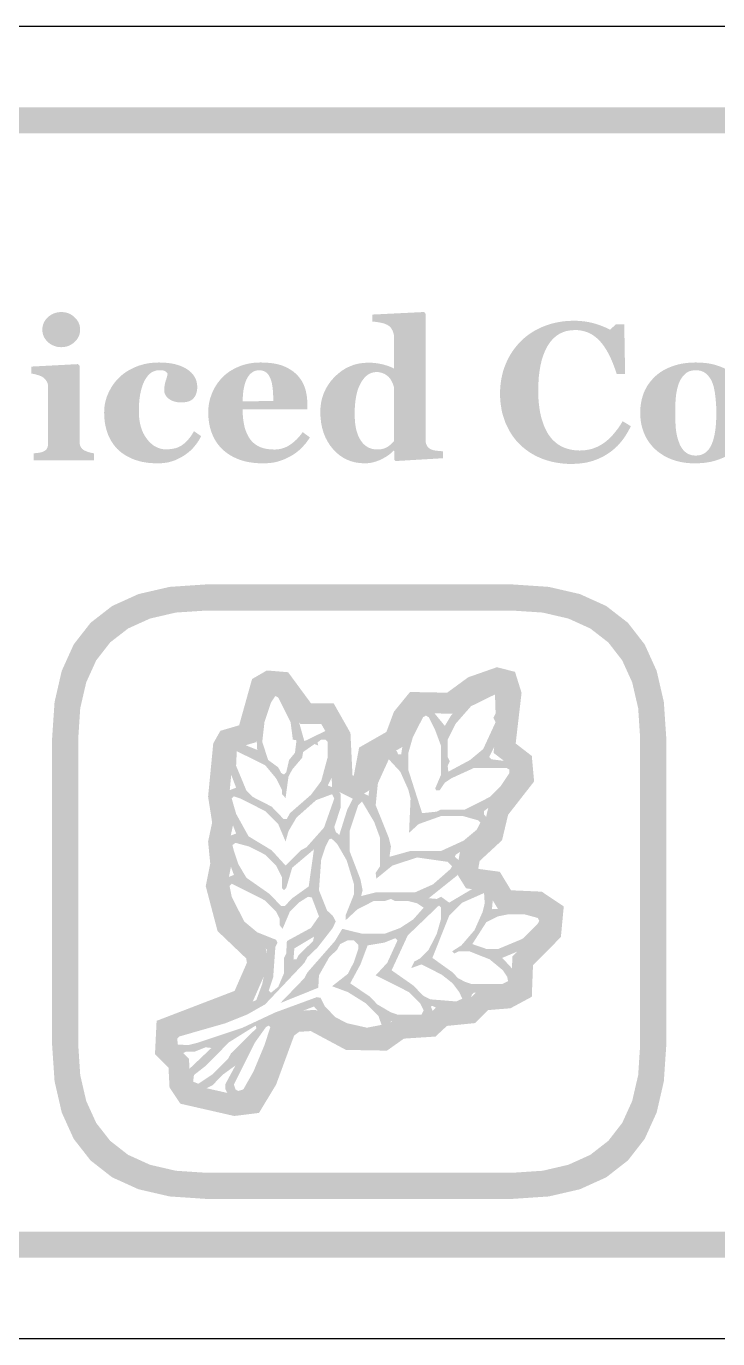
# Model space of a CAD drawing. Header units: millimetres. Extents: x 4 to 272, y 4 to 144.
# Drawn here: x 20.5 to 31.09, y 123.96 to 144.04 of the extents above; entities that cross this region are included whole.
import ezdxf

# ---------------------------------------------------------------- set-up
doc = ezdxf.new("R2010")
doc.units = ezdxf.units.MM
doc.layers.add('CUT', color=1, linetype='Continuous')
doc.layers.add('RASTER', color=7, linetype='Continuous')

msp = doc.modelspace()

# ---------------------------------------------------------------- hatches: boundary and pattern name
at = {"layer": 'RASTER'}
h = msp.add_hatch(color=7, dxfattribs=at)
h.paths.add_polyline_path([(5.2, 140.6), (5.234, 141.116), (5.337, 141.563), (5.509, 141.941), (5.75, 142.25), (6.059, 142.491), (6.438, 142.663), (6.884, 142.766), (7.4, 142.8), (64.6, 142.8), (65.116, 142.766), (65.563, 142.663), (65.941, 142.491), (66.25, 142.25), (66.491, 141.941), (66.663, 141.563), (66.766, 141.116), (66.8, 140.6), (66.8, 127.4), (66.766, 126.884), (66.663, 126.438), (66.491, 126.059), (66.25, 125.75), (65.941, 125.509), (65.563, 125.338), (65.116, 125.234), (64.6, 125.2), (7.4, 125.2), (6.884, 125.234), (6.438, 125.338), (6.059, 125.509), (5.75, 125.75), (5.509, 126.059), (5.337, 126.438), (5.234, 126.884), (5.2, 127.4)])
h.paths.add_polyline_path([(5.6, 140.6), (5.6, 127.4), (5.628, 126.978), (5.712, 126.613), (5.853, 126.303), (6.05, 126.05), (6.303, 125.853), (6.612, 125.713), (6.978, 125.628), (7.4, 125.6), (64.6, 125.6), (65.022, 125.628), (65.387, 125.713), (65.697, 125.853), (65.95, 126.05), (66.147, 126.303), (66.288, 126.613), (66.372, 126.978), (66.4, 127.4), (66.4, 140.6), (66.372, 141.022), (66.288, 141.388), (66.147, 141.697), (65.95, 141.95), (65.697, 142.147), (65.387, 142.288), (65.022, 142.372), (64.6, 142.4), (7.4, 142.4), (6.978, 142.372), (6.612, 142.288), (6.303, 142.147), (6.05, 141.95), (5.853, 141.697), (5.712, 141.388), (5.628, 141.022), (5.6, 140.6)])
h = msp.add_hatch(color=7, dxfattribs=at)
h.paths.add_polyline_path([(21.542, 137.4), (20.616, 137.4), (20.616, 137.507), (20.626, 137.508), (20.635, 137.508), (20.645, 137.509), (20.654, 137.51), (20.663, 137.511), (20.673, 137.512), (20.682, 137.513), (20.691, 137.514), (20.7, 137.515), (20.709, 137.517), (20.717, 137.518), (20.725, 137.52), (20.733, 137.522), (20.74, 137.524), (20.747, 137.526), (20.754, 137.529), (20.765, 137.534), (20.776, 137.539), (20.785, 137.544), (20.794, 137.55), (20.802, 137.557), (20.809, 137.564), (20.815, 137.571), (20.82, 137.579), (20.824, 137.588), (20.828, 137.597), (20.831, 137.607), (20.834, 137.618), (20.836, 137.629), (20.838, 137.641), (20.839, 137.653), (20.839, 137.667), (20.839, 138.519), (20.839, 138.532), (20.837, 138.544), (20.836, 138.556), (20.833, 138.567), (20.83, 138.578), (20.826, 138.589), (20.821, 138.599), (20.815, 138.609), (20.809, 138.619), (20.803, 138.628), (20.796, 138.636), (20.789, 138.644), (20.782, 138.652), (20.774, 138.659), (20.765, 138.665), (20.757, 138.671), (20.75, 138.676), (20.742, 138.68), (20.733, 138.684), (20.724, 138.689), (20.713, 138.693), (20.702, 138.697), (20.69, 138.701), (20.677, 138.705), (20.664, 138.709), (20.651, 138.713), (20.638, 138.716), (20.626, 138.718), (20.614, 138.721), (20.602, 138.723), (20.591, 138.724), (20.58, 138.726), (20.58, 138.833), (21.297, 138.871), (21.319, 138.849), (21.319, 137.686), (21.32, 137.673), (21.321, 137.661), (21.322, 137.649), (21.325, 137.638), (21.328, 137.628), (21.332, 137.617), (21.336, 137.608), (21.341, 137.598), (21.347, 137.59), (21.353, 137.582), (21.36, 137.574), (21.368, 137.567), (21.376, 137.561), (21.385, 137.555), (21.394, 137.55), (21.404, 137.545), (21.412, 137.542), (21.419, 137.539), (21.427, 137.536), (21.435, 137.533), (21.443, 137.53), (21.452, 137.527), (21.46, 137.524), (21.469, 137.522), (21.478, 137.519), (21.487, 137.517), (21.496, 137.515), (21.505, 137.513), (21.514, 137.511), (21.523, 137.509), (21.533, 137.508), (21.542, 137.507)])
h.paths.add_polyline_path([(21.328, 139.398), (21.327, 139.371), (21.323, 139.344), (21.316, 139.319), (21.307, 139.295), (21.295, 139.272), (21.28, 139.25), (21.263, 139.228), (21.242, 139.208), (21.221, 139.19), (21.198, 139.174), (21.174, 139.161), (21.149, 139.15), (21.123, 139.141), (21.096, 139.135), (21.068, 139.131), (21.04, 139.13), (21.01, 139.131), (20.982, 139.135), (20.955, 139.141), (20.929, 139.15), (20.904, 139.161), (20.88, 139.174), (20.857, 139.19), (20.835, 139.208), (20.815, 139.228), (20.798, 139.25), (20.783, 139.272), (20.771, 139.295), (20.762, 139.319), (20.755, 139.344), (20.751, 139.371), (20.75, 139.398), (20.751, 139.425), (20.755, 139.452), (20.762, 139.477), (20.771, 139.501), (20.783, 139.525), (20.798, 139.547), (20.815, 139.568), (20.835, 139.588), (20.857, 139.607), (20.88, 139.623), (20.904, 139.637), (20.929, 139.648), (20.955, 139.656), (20.982, 139.663), (21.01, 139.666), (21.04, 139.668), (21.069, 139.666), (21.097, 139.663), (21.124, 139.656), (21.15, 139.648), (21.175, 139.637), (21.199, 139.623), (21.221, 139.607), (21.243, 139.588), (21.263, 139.568), (21.28, 139.547), (21.295, 139.525), (21.307, 139.501), (21.316, 139.477), (21.323, 139.452), (21.327, 139.425), (21.328, 139.398)])
h = msp.add_hatch(color=7, dxfattribs=at)
h.paths.add_polyline_path([(26.88, 137.431), (26.158, 137.388), (26.136, 137.409), (26.136, 137.544), (26.125, 137.546), (26.107, 137.527), (26.086, 137.509), (26.065, 137.491), (26.041, 137.474), (26.016, 137.457), (25.989, 137.441), (25.961, 137.426), (25.931, 137.411), (25.901, 137.397), (25.87, 137.386), (25.839, 137.376), (25.809, 137.368), (25.778, 137.361), (25.747, 137.357), (25.716, 137.354), (25.685, 137.353), (25.612, 137.357), (25.543, 137.367), (25.477, 137.384), (25.415, 137.408), (25.355, 137.439), (25.299, 137.477), (25.246, 137.521), (25.197, 137.573), (25.152, 137.63), (25.113, 137.691), (25.08, 137.756), (25.053, 137.825), (25.032, 137.898), (25.017, 137.975), (25.008, 138.056), (25.005, 138.141), (25.008, 138.217), (25.018, 138.29), (25.035, 138.361), (25.059, 138.428), (25.089, 138.493), (25.126, 138.555), (25.169, 138.615), (25.219, 138.671), (25.275, 138.723), (25.332, 138.768), (25.393, 138.806), (25.457, 138.837), (25.523, 138.862), (25.592, 138.879), (25.664, 138.889), (25.739, 138.893), (25.769, 138.892), (25.798, 138.891), (25.827, 138.889), (25.855, 138.886), (25.883, 138.882), (25.911, 138.877), (25.938, 138.872), (25.964, 138.866), (25.99, 138.859), (26.014, 138.851), (26.037, 138.844), (26.059, 138.836), (26.08, 138.828), (26.099, 138.82), (26.116, 138.811), (26.133, 138.802), (26.133, 139.281), (26.132, 139.294), (26.131, 139.308), (26.13, 139.321), (26.127, 139.333), (26.124, 139.346), (26.12, 139.358), (26.116, 139.371), (26.111, 139.383), (26.105, 139.394), (26.099, 139.405), (26.092, 139.415), (26.085, 139.425), (26.078, 139.434), (26.07, 139.442), (26.061, 139.45), (26.052, 139.457), (26.041, 139.464), (26.028, 139.472), (26.015, 139.478), (26.001, 139.484), (25.987, 139.49), (25.971, 139.495), (25.955, 139.499), (25.939, 139.503), (25.922, 139.506), (25.905, 139.509), (25.888, 139.512), (25.87, 139.515), (25.853, 139.517), (25.836, 139.519), (25.819, 139.521), (25.802, 139.523), (25.802, 139.629), (26.593, 139.668), (26.615, 139.644), (26.615, 137.724), (26.615, 137.71), (26.616, 137.697), (26.617, 137.684), (26.619, 137.672), (26.622, 137.661), (26.625, 137.65), (26.629, 137.64), (26.633, 137.63), (26.638, 137.621), (26.644, 137.612), (26.65, 137.604), (26.657, 137.596), (26.665, 137.589), (26.673, 137.582), (26.682, 137.576), (26.692, 137.57), (26.701, 137.566), (26.71, 137.562), (26.719, 137.559), (26.73, 137.556), (26.742, 137.553), (26.755, 137.551), (26.768, 137.548), (26.782, 137.546), (26.797, 137.545), (26.811, 137.543), (26.824, 137.542), (26.836, 137.541), (26.848, 137.54), (26.86, 137.539), (26.87, 137.538), (26.88, 137.538)])
h.paths.add_polyline_path([(26.133, 137.692), (26.133, 138.519), (26.13, 138.528), (26.127, 138.536), (26.124, 138.545), (26.121, 138.555), (26.117, 138.564), (26.113, 138.574), (26.109, 138.584), (26.104, 138.594), (26.099, 138.604), (26.094, 138.614), (26.089, 138.624), (26.082, 138.634), (26.076, 138.643), (26.069, 138.653), (26.062, 138.662), (26.054, 138.671), (26.046, 138.679), (26.038, 138.686), (26.029, 138.694), (26.019, 138.7), (26.009, 138.707), (25.999, 138.714), (25.987, 138.72), (25.975, 138.726), (25.963, 138.731), (25.95, 138.736), (25.937, 138.74), (25.923, 138.743), (25.909, 138.746), (25.895, 138.748), (25.88, 138.749), (25.865, 138.749), (25.829, 138.747), (25.795, 138.739), (25.762, 138.726), (25.731, 138.708), (25.702, 138.684), (25.675, 138.656), (25.649, 138.622), (25.625, 138.584), (25.603, 138.54), (25.583, 138.492), (25.567, 138.44), (25.554, 138.384), (25.544, 138.323), (25.537, 138.259), (25.532, 138.19), (25.531, 138.116), (25.531, 138.087), (25.532, 138.058), (25.533, 138.031), (25.535, 138.004), (25.537, 137.977), (25.54, 137.952), (25.544, 137.927), (25.548, 137.903), (25.552, 137.88), (25.558, 137.857), (25.564, 137.835), (25.571, 137.813), (25.579, 137.792), (25.587, 137.771), (25.597, 137.751), (25.607, 137.731), (25.618, 137.712), (25.63, 137.694), (25.642, 137.678), (25.655, 137.662), (25.669, 137.647), (25.684, 137.634), (25.7, 137.621), (25.716, 137.609), (25.733, 137.599), (25.751, 137.59), (25.77, 137.583), (25.789, 137.577), (25.81, 137.572), (25.831, 137.568), (25.853, 137.566), (25.876, 137.566), (25.898, 137.566), (25.919, 137.568), (25.939, 137.57), (25.958, 137.574), (25.976, 137.579), (25.993, 137.585), (26.009, 137.592), (26.024, 137.6), (26.039, 137.609), (26.053, 137.619), (26.067, 137.629), (26.081, 137.64), (26.094, 137.652), (26.107, 137.664), (26.12, 137.678), (26.133, 137.692)])
for points in [[(28.843, 137.344), (28.786, 137.345), (28.73, 137.349), (28.676, 137.355), (28.622, 137.363), (28.569, 137.373), (28.516, 137.386), (28.465, 137.401), (28.415, 137.418), (28.366, 137.438), (28.319, 137.459), (28.273, 137.483), (28.229, 137.509), (28.186, 137.537), (28.145, 137.567), (28.106, 137.599), (28.068, 137.633), (28.033, 137.668), (27.999, 137.706), (27.968, 137.745), (27.938, 137.787), (27.911, 137.83), (27.885, 137.876), (27.861, 137.924), (27.839, 137.973), (27.82, 138.025), (27.803, 138.077), (27.788, 138.131), (27.777, 138.186), (27.768, 138.243), (27.761, 138.3), (27.757, 138.359), (27.756, 138.42), (27.757, 138.479), (27.761, 138.538), (27.768, 138.596), (27.777, 138.652), (27.789, 138.708), (27.803, 138.762), (27.82, 138.815), (27.84, 138.867), (27.862, 138.918), (27.886, 138.967), (27.913, 139.014), (27.941, 139.059), (27.972, 139.103), (28.005, 139.145), (28.04, 139.185), (28.077, 139.224), (28.115, 139.26), (28.155, 139.294), (28.197, 139.325), (28.241, 139.355), (28.287, 139.383), (28.335, 139.408), (28.384, 139.432), (28.436, 139.453), (28.488, 139.472), (28.542, 139.489), (28.597, 139.503), (28.652, 139.514), (28.709, 139.523), (28.766, 139.529), (28.825, 139.533), (28.884, 139.534), (28.927, 139.534), (28.968, 139.532), (29.009, 139.528), (29.049, 139.524), (29.088, 139.518), (29.126, 139.511), (29.163, 139.502), (29.199, 139.493), (29.234, 139.482), (29.267, 139.471), (29.299, 139.46), (29.33, 139.448), (29.359, 139.436), (29.387, 139.424), (29.414, 139.411), (29.439, 139.398), (29.53, 139.479), (29.657, 139.479), (29.67, 138.72), (29.542, 138.72), (29.513, 138.804), (29.484, 138.882), (29.453, 138.954), (29.421, 139.021), (29.387, 139.082), (29.352, 139.137), (29.316, 139.186), (29.278, 139.23), (29.238, 139.268), (29.197, 139.301), (29.153, 139.329), (29.107, 139.352), (29.059, 139.369), (29.009, 139.382), (28.957, 139.39), (28.903, 139.392), (28.836, 139.388), (28.773, 139.377), (28.715, 139.358), (28.66, 139.332), (28.61, 139.297), (28.564, 139.256), (28.522, 139.207), (28.484, 139.15), (28.45, 139.086), (28.421, 139.016), (28.396, 138.94), (28.376, 138.858), (28.361, 138.77), (28.349, 138.676), (28.343, 138.576), (28.34, 138.469), (28.341, 138.409), (28.343, 138.35), (28.347, 138.294), (28.353, 138.24), (28.36, 138.188), (28.368, 138.139), (28.378, 138.092), (28.389, 138.047), (28.402, 138.004), (28.416, 137.963), (28.43, 137.925), (28.446, 137.889), (28.462, 137.855), (28.48, 137.822), (28.498, 137.793), (28.518, 137.765), (28.539, 137.738), (28.562, 137.713), (28.586, 137.69), (28.61, 137.668), (28.636, 137.649), (28.662, 137.631), (28.69, 137.615), (28.718, 137.601), (28.748, 137.589), (28.778, 137.579), (28.809, 137.57), (28.84, 137.562), (28.873, 137.557), (28.906, 137.553), (28.94, 137.55), (28.975, 137.549), (29.025, 137.551), (29.074, 137.556), (29.122, 137.565), (29.169, 137.577), (29.214, 137.593), (29.257, 137.612), (29.299, 137.635), (29.34, 137.661), (29.38, 137.69), (29.419, 137.724), (29.456, 137.76), (29.493, 137.801), (29.529, 137.845), (29.565, 137.892), (29.599, 137.943), (29.632, 137.998), (29.758, 137.921), (29.742, 137.89), (29.726, 137.859), (29.709, 137.829), (29.691, 137.799), (29.673, 137.771), (29.654, 137.743), (29.635, 137.717), (29.615, 137.691), (29.594, 137.666), (29.573, 137.642), (29.551, 137.618), (29.528, 137.596), (29.504, 137.575), (29.48, 137.554), (29.455, 137.534), (29.429, 137.516), (29.399, 137.496), (29.369, 137.478), (29.339, 137.46), (29.307, 137.444), (29.275, 137.429), (29.242, 137.415), (29.208, 137.402), (29.173, 137.39), (29.137, 137.379), (29.1, 137.37), (29.061, 137.362), (29.021, 137.356), (28.978, 137.351), (28.935, 137.347), (28.89, 137.345), (28.843, 137.344)], [(22.513, 137.353), (22.463, 137.354), (22.414, 137.357), (22.367, 137.361), (22.321, 137.368), (22.277, 137.376), (22.235, 137.386), (22.193, 137.399), (22.154, 137.412), (22.115, 137.428), (22.079, 137.445), (22.044, 137.463), (22.011, 137.483), (21.98, 137.503), (21.95, 137.526), (21.923, 137.549), (21.896, 137.574), (21.872, 137.601), (21.849, 137.629), (21.828, 137.658), (21.808, 137.688), (21.79, 137.719), (21.774, 137.752), (21.759, 137.785), (21.746, 137.82), (21.734, 137.856), (21.724, 137.893), (21.715, 137.93), (21.708, 137.969), (21.703, 138.008), (21.699, 138.048), (21.697, 138.088), (21.696, 138.129), (21.697, 138.167), (21.7, 138.205), (21.704, 138.242), (21.711, 138.278), (21.72, 138.314), (21.73, 138.35), (21.742, 138.385), (21.757, 138.42), (21.772, 138.453), (21.79, 138.486), (21.808, 138.518), (21.828, 138.549), (21.849, 138.578), (21.872, 138.607), (21.896, 138.635), (21.921, 138.661), (21.949, 138.687), (21.978, 138.712), (22.009, 138.735), (22.041, 138.757), (22.075, 138.778), (22.111, 138.797), (22.148, 138.815), (22.187, 138.832), (22.228, 138.847), (22.269, 138.86), (22.311, 138.871), (22.354, 138.88), (22.399, 138.887), (22.444, 138.892), (22.491, 138.895), (22.538, 138.896), (22.604, 138.894), (22.666, 138.889), (22.724, 138.881), (22.779, 138.87), (22.831, 138.856), (22.879, 138.838), (22.923, 138.818), (22.964, 138.794), (23.001, 138.767), (23.033, 138.738), (23.06, 138.707), (23.082, 138.674), (23.099, 138.639), (23.111, 138.601), (23.119, 138.561), (23.121, 138.519), (23.12, 138.493), (23.118, 138.469), (23.113, 138.446), (23.107, 138.424), (23.099, 138.403), (23.09, 138.384), (23.078, 138.366), (23.065, 138.349), (23.05, 138.334), (23.033, 138.321), (23.012, 138.31), (22.99, 138.301), (22.964, 138.294), (22.937, 138.289), (22.906, 138.286), (22.874, 138.285), (22.847, 138.286), (22.821, 138.288), (22.796, 138.292), (22.773, 138.298), (22.75, 138.305), (22.729, 138.314), (22.709, 138.325), (22.69, 138.338), (22.672, 138.351), (22.657, 138.366), (22.645, 138.382), (22.634, 138.398), (22.626, 138.416), (22.62, 138.435), (22.617, 138.454), (22.616, 138.475), (22.616, 138.493), (22.617, 138.511), (22.619, 138.529), (22.622, 138.547), (22.625, 138.564), (22.629, 138.582), (22.634, 138.6), (22.639, 138.617), (22.645, 138.634), (22.65, 138.65), (22.654, 138.665), (22.658, 138.679), (22.661, 138.692), (22.664, 138.704), (22.666, 138.715), (22.667, 138.724), (22.663, 138.731), (22.658, 138.737), (22.654, 138.742), (22.649, 138.747), (22.643, 138.752), (22.638, 138.757), (22.632, 138.761), (22.626, 138.765), (22.619, 138.768), (22.612, 138.771), (22.603, 138.773), (22.594, 138.775), (22.584, 138.776), (22.573, 138.778), (22.561, 138.778), (22.548, 138.778), (22.532, 138.778), (22.516, 138.776), (22.501, 138.774), (22.485, 138.771), (22.471, 138.766), (22.456, 138.761), (22.442, 138.755), (22.428, 138.748), (22.415, 138.739), (22.402, 138.729), (22.389, 138.718), (22.376, 138.705), (22.363, 138.691), (22.351, 138.675), (22.339, 138.658), (22.327, 138.639), (22.316, 138.62), (22.306, 138.6), (22.296, 138.577), (22.286, 138.554), (22.278, 138.528), (22.269, 138.501), (22.262, 138.473), (22.255, 138.443), (22.248, 138.411), (22.243, 138.378), (22.238, 138.344), (22.234, 138.307), (22.231, 138.27), (22.229, 138.23), (22.228, 138.19), (22.228, 138.147), (22.229, 138.083), (22.235, 138.023), (22.245, 137.966), (22.258, 137.912), (22.275, 137.861), (22.296, 137.813), (22.321, 137.768), (22.35, 137.727), (22.381, 137.689), (22.414, 137.657), (22.448, 137.629), (22.484, 137.607), (22.521, 137.589), (22.56, 137.577), (22.6, 137.569), (22.642, 137.567), (22.682, 137.568), (22.719, 137.572), (22.755, 137.577), (22.788, 137.585), (22.819, 137.595), (22.848, 137.608), (22.876, 137.623), (22.901, 137.64), (22.924, 137.659), (22.947, 137.68), (22.97, 137.702), (22.991, 137.727), (23.012, 137.754), (23.033, 137.782), (23.052, 137.813), (23.071, 137.845), (23.181, 137.769), (23.17, 137.747), (23.157, 137.725), (23.145, 137.704), (23.131, 137.684), (23.118, 137.663), (23.103, 137.644), (23.088, 137.625), (23.073, 137.606), (23.057, 137.588), (23.04, 137.57), (23.022, 137.553), (23.004, 137.536), (22.984, 137.52), (22.964, 137.504), (22.943, 137.489), (22.922, 137.475), (22.899, 137.46), (22.876, 137.447), (22.852, 137.434), (22.829, 137.422), (22.805, 137.411), (22.782, 137.401), (22.758, 137.392), (22.734, 137.384), (22.71, 137.377), (22.685, 137.37), (22.659, 137.365), (22.631, 137.361), (22.603, 137.357), (22.574, 137.355), (22.544, 137.354), (22.513, 137.353)]]:
    msp.add_hatch(color=7, dxfattribs=at).paths.add_polyline_path(points)
h = msp.add_hatch(color=7, dxfattribs=at)
h.paths.add_polyline_path([(24.845, 137.75), (24.832, 137.729), (24.818, 137.709), (24.804, 137.689), (24.789, 137.669), (24.773, 137.649), (24.756, 137.63), (24.739, 137.611), (24.721, 137.593), (24.703, 137.574), (24.684, 137.557), (24.664, 137.54), (24.644, 137.524), (24.623, 137.508), (24.602, 137.494), (24.579, 137.479), (24.557, 137.466), (24.532, 137.452), (24.507, 137.44), (24.483, 137.428), (24.458, 137.417), (24.433, 137.407), (24.408, 137.398), (24.383, 137.389), (24.358, 137.382), (24.333, 137.375), (24.306, 137.369), (24.279, 137.364), (24.25, 137.36), (24.221, 137.357), (24.191, 137.355), (24.16, 137.354), (24.127, 137.353), (24.074, 137.354), (24.023, 137.357), (23.973, 137.362), (23.925, 137.369), (23.88, 137.377), (23.836, 137.388), (23.793, 137.4), (23.753, 137.415), (23.715, 137.431), (23.678, 137.448), (23.643, 137.467), (23.609, 137.487), (23.578, 137.508), (23.548, 137.531), (23.52, 137.555), (23.493, 137.58), (23.468, 137.607), (23.445, 137.635), (23.424, 137.663), (23.404, 137.694), (23.385, 137.725), (23.369, 137.757), (23.354, 137.791), (23.34, 137.826), (23.328, 137.861), (23.318, 137.898), (23.309, 137.935), (23.302, 137.973), (23.297, 138.012), (23.293, 138.051), (23.29, 138.091), (23.29, 138.132), (23.29, 138.17), (23.293, 138.206), (23.297, 138.243), (23.303, 138.279), (23.311, 138.314), (23.32, 138.35), (23.332, 138.384), (23.344, 138.419), (23.359, 138.453), (23.375, 138.485), (23.392, 138.517), (23.411, 138.548), (23.431, 138.578), (23.453, 138.607), (23.476, 138.635), (23.5, 138.663), (23.526, 138.688), (23.554, 138.712), (23.583, 138.735), (23.613, 138.757), (23.645, 138.777), (23.679, 138.796), (23.715, 138.814), (23.752, 138.831), (23.79, 138.846), (23.83, 138.859), (23.87, 138.87), (23.912, 138.879), (23.955, 138.887), (23.999, 138.892), (24.045, 138.895), (24.091, 138.896), (24.141, 138.895), (24.189, 138.892), (24.234, 138.889), (24.278, 138.883), (24.319, 138.876), (24.357, 138.868), (24.394, 138.857), (24.428, 138.846), (24.46, 138.833), (24.491, 138.819), (24.52, 138.803), (24.548, 138.786), (24.575, 138.769), (24.6, 138.75), (24.624, 138.729), (24.646, 138.708), (24.666, 138.687), (24.685, 138.664), (24.702, 138.641), (24.718, 138.617), (24.733, 138.592), (24.746, 138.566), (24.757, 138.539), (24.768, 138.511), (24.777, 138.483), (24.784, 138.454), (24.791, 138.424), (24.796, 138.395), (24.8, 138.365), (24.803, 138.335), (24.805, 138.304), (24.806, 138.273), (24.806, 138.178), (23.815, 138.178), (23.817, 138.105), (23.823, 138.037), (23.832, 137.973), (23.844, 137.913), (23.861, 137.859), (23.881, 137.808), (23.904, 137.762), (23.931, 137.721), (23.962, 137.684), (23.998, 137.652), (24.037, 137.625), (24.081, 137.603), (24.129, 137.586), (24.181, 137.574), (24.238, 137.567), (24.299, 137.564), (24.333, 137.565), (24.366, 137.569), (24.398, 137.575), (24.43, 137.583), (24.46, 137.594), (24.49, 137.606), (24.518, 137.622), (24.546, 137.64), (24.573, 137.659), (24.599, 137.68), (24.624, 137.702), (24.648, 137.725), (24.671, 137.75), (24.693, 137.775), (24.714, 137.802), (24.734, 137.831)])
h.paths.add_polyline_path([(24.286, 138.307), (24.286, 138.329), (24.285, 138.351), (24.284, 138.373), (24.283, 138.396), (24.282, 138.418), (24.281, 138.441), (24.279, 138.464), (24.277, 138.487), (24.274, 138.509), (24.272, 138.531), (24.268, 138.551), (24.265, 138.571), (24.261, 138.589), (24.256, 138.606), (24.251, 138.623), (24.246, 138.638), (24.24, 138.654), (24.232, 138.67), (24.225, 138.685), (24.217, 138.698), (24.208, 138.711), (24.198, 138.722), (24.188, 138.732), (24.178, 138.742), (24.167, 138.75), (24.155, 138.757), (24.142, 138.763), (24.129, 138.768), (24.115, 138.772), (24.1, 138.775), (24.085, 138.776), (24.069, 138.777), (24.041, 138.775), (24.015, 138.77), (23.991, 138.761), (23.967, 138.748), (23.946, 138.732), (23.925, 138.713), (23.906, 138.689), (23.889, 138.663), (23.873, 138.632), (23.859, 138.597), (23.847, 138.558), (23.837, 138.515), (23.828, 138.468), (23.822, 138.416), (23.818, 138.361), (23.815, 138.301)])
h = msp.add_hatch(color=7, dxfattribs=at)
h.paths.add_polyline_path([(31.378, 138.68), (31.405, 138.654), (31.429, 138.627), (31.453, 138.599), (31.474, 138.569), (31.494, 138.538), (31.512, 138.506), (31.529, 138.473), (31.544, 138.439), (31.557, 138.403), (31.569, 138.367), (31.579, 138.33), (31.587, 138.292), (31.593, 138.254), (31.598, 138.214), (31.6, 138.175), (31.601, 138.134), (31.6, 138.094), (31.598, 138.054), (31.593, 138.015), (31.587, 137.976), (31.579, 137.938), (31.569, 137.9), (31.558, 137.863), (31.545, 137.827), (31.53, 137.792), (31.513, 137.757), (31.495, 137.725), (31.475, 137.693), (31.454, 137.663), (31.431, 137.634), (31.406, 137.606), (31.38, 137.58), (31.35, 137.554), (31.319, 137.528), (31.287, 137.505), (31.253, 137.483), (31.218, 137.463), (31.181, 137.444), (31.143, 137.427), (31.104, 137.412), (31.063, 137.398), (31.021, 137.386), (30.977, 137.376), (30.932, 137.368), (30.885, 137.361), (30.837, 137.357), (30.788, 137.354), (30.737, 137.353), (30.693, 137.354), (30.649, 137.356), (30.607, 137.36), (30.565, 137.366), (30.525, 137.373), (30.485, 137.382), (30.446, 137.392), (30.408, 137.404), (30.371, 137.418), (30.335, 137.433), (30.3, 137.45), (30.266, 137.468), (30.234, 137.489), (30.202, 137.51), (30.172, 137.533), (30.142, 137.558), (30.115, 137.583), (30.089, 137.61), (30.065, 137.638), (30.042, 137.668), (30.021, 137.699), (30.001, 137.731), (29.983, 137.765), (29.966, 137.801), (29.951, 137.837), (29.938, 137.875), (29.927, 137.914), (29.918, 137.954), (29.911, 137.994), (29.906, 138.036), (29.903, 138.079), (29.902, 138.124), (29.903, 138.167), (29.905, 138.209), (29.91, 138.25), (29.916, 138.29), (29.924, 138.328), (29.934, 138.365), (29.945, 138.402), (29.958, 138.436), (29.973, 138.47), (29.99, 138.503), (30.008, 138.535), (30.029, 138.566), (30.051, 138.596), (30.075, 138.625), (30.1, 138.653), (30.127, 138.68), (30.155, 138.705), (30.185, 138.729), (30.216, 138.751), (30.248, 138.771), (30.283, 138.79), (30.318, 138.808), (30.356, 138.824), (30.395, 138.839), (30.435, 138.852), (30.477, 138.864), (30.519, 138.874), (30.563, 138.882), (30.608, 138.888), (30.654, 138.892), (30.702, 138.895), (30.75, 138.896), (30.801, 138.895), (30.849, 138.892), (30.897, 138.888), (30.943, 138.882), (30.987, 138.874), (31.03, 138.864), (31.071, 138.852), (31.111, 138.839), (31.149, 138.824), (31.186, 138.808), (31.222, 138.79), (31.256, 138.771), (31.289, 138.751), (31.32, 138.729), (31.35, 138.705), (31.378, 138.68)])
h.paths.add_polyline_path([(31.003, 137.665), (31.011, 137.686), (31.018, 137.708), (31.025, 137.732), (31.031, 137.756), (31.037, 137.781), (31.042, 137.808), (31.047, 137.836), (31.051, 137.864), (31.055, 137.894), (31.058, 137.925), (31.06, 137.958), (31.063, 137.991), (31.064, 138.026), (31.065, 138.062), (31.066, 138.099), (31.066, 138.137), (31.066, 138.163), (31.065, 138.19), (31.064, 138.218), (31.063, 138.247), (31.061, 138.276), (31.058, 138.307), (31.055, 138.339), (31.052, 138.371), (31.048, 138.403), (31.044, 138.434), (31.039, 138.462), (31.033, 138.489), (31.028, 138.514), (31.022, 138.538), (31.015, 138.559), (31.008, 138.579), (30.999, 138.602), (30.989, 138.623), (30.978, 138.643), (30.966, 138.662), (30.953, 138.679), (30.94, 138.695), (30.926, 138.71), (30.91, 138.724), (30.894, 138.737), (30.877, 138.747), (30.859, 138.756), (30.84, 138.764), (30.82, 138.77), (30.798, 138.774), (30.776, 138.776), (30.753, 138.777), (30.728, 138.776), (30.704, 138.773), (30.681, 138.769), (30.659, 138.763), (30.639, 138.755), (30.62, 138.745), (30.603, 138.733), (30.587, 138.72), (30.572, 138.705), (30.557, 138.689), (30.544, 138.672), (30.532, 138.654), (30.52, 138.635), (30.509, 138.615), (30.5, 138.594), (30.491, 138.572), (30.483, 138.551), (30.477, 138.528), (30.47, 138.505), (30.465, 138.481), (30.46, 138.456), (30.455, 138.431), (30.451, 138.404), (30.448, 138.376), (30.445, 138.348), (30.443, 138.32), (30.441, 138.291), (30.439, 138.262), (30.438, 138.233), (30.437, 138.203), (30.437, 138.173), (30.437, 138.143), (30.437, 138.104), (30.437, 138.066), (30.438, 138.031), (30.439, 137.997), (30.441, 137.965), (30.442, 137.934), (30.444, 137.905), (30.447, 137.878), (30.45, 137.852), (30.454, 137.826), (30.459, 137.8), (30.464, 137.773), (30.471, 137.747), (30.479, 137.721), (30.487, 137.694), (30.497, 137.668), (30.505, 137.646), (30.515, 137.625), (30.526, 137.605), (30.538, 137.587), (30.55, 137.569), (30.564, 137.553), (30.578, 137.538), (30.593, 137.525), (30.61, 137.512), (30.627, 137.501), (30.645, 137.492), (30.665, 137.485), (30.685, 137.479), (30.707, 137.475), (30.729, 137.473), (30.753, 137.472), (30.775, 137.473), (30.795, 137.475), (30.815, 137.479), (30.835, 137.484), (30.853, 137.491), (30.871, 137.499), (30.888, 137.509), (30.904, 137.521), (30.919, 137.534), (30.934, 137.548), (30.947, 137.564), (30.96, 137.581), (30.972, 137.6), (30.983, 137.62), (30.994, 137.642), (31.003, 137.665)])
h = msp.add_hatch(color=7, dxfattribs=at)
h.paths.add_polyline_path([(20.9, 133.15), (20.937, 133.701), (21.047, 134.178), (21.23, 134.582), (21.488, 134.913), (21.818, 135.17), (22.222, 135.353), (22.699, 135.463), (23.25, 135.5), (27.95, 135.5), (28.501, 135.463), (28.978, 135.353), (29.382, 135.17), (29.713, 134.913), (29.97, 134.582), (30.153, 134.178), (30.263, 133.701), (30.3, 133.15), (30.3, 128.45), (30.263, 127.899), (30.153, 127.422), (29.97, 127.018), (29.713, 126.688), (29.382, 126.43), (28.978, 126.247), (28.501, 126.137), (27.95, 126.1), (23.25, 126.1), (22.699, 126.137), (22.222, 126.247), (21.818, 126.43), (21.488, 126.688), (21.23, 127.018), (21.047, 127.422), (20.937, 127.899), (20.9, 128.45)])
h.paths.add_polyline_path([(21.3, 133.15), (21.3, 128.45), (21.33, 127.993), (21.422, 127.597), (21.574, 127.262), (21.788, 126.988), (22.062, 126.774), (22.397, 126.622), (22.793, 126.53), (23.25, 126.5), (27.95, 126.5), (28.407, 126.53), (28.803, 126.622), (29.138, 126.774), (29.413, 126.988), (29.626, 127.262), (29.778, 127.597), (29.87, 127.993), (29.9, 128.45), (29.9, 133.15), (29.87, 133.607), (29.778, 134.003), (29.626, 134.338), (29.413, 134.613), (29.138, 134.826), (28.803, 134.978), (28.407, 135.07), (27.95, 135.1), (23.25, 135.1), (22.793, 135.07), (22.397, 134.978), (22.062, 134.826), (21.788, 134.613), (21.574, 134.338), (21.422, 134.003), (21.33, 133.607), (21.3, 133.15)])
h = msp.add_hatch(color=7, dxfattribs=at)
h.paths.add_polyline_path([(27.708, 134.234), (27.985, 134.163), (28.085, 133.842), (27.995, 133.067), (28.242, 132.876), (28.277, 132.486), (27.879, 131.976), (27.786, 131.586), (27.443, 131.269), (27.423, 131.155), (27.427, 131.148), (27.752, 131.104), (27.924, 130.821), (28.394, 130.8), (28.731, 130.575), (28.687, 130.106), (28.26, 129.673), (28.242, 129.192), (27.915, 129.016), (27.57, 128.988), (27.371, 128.789), (26.943, 128.746), (26.767, 128.583), (26.285, 128.552), (26.025, 128.368), (25.397, 128.379), (24.859, 128.667), (24.681, 128.656), (24.604, 128.599), (24.328, 127.848), (24.066, 127.415), (23.687, 127.368), (22.863, 127.556), (22.697, 127.805), (22.681, 128.105), (22.474, 128.312), (22.499, 128.824), (23.693, 129.282), (23.881, 129.712), (23.87, 129.779), (23.432, 130.197), (23.251, 130.884), (23.32, 131.231), (23.287, 131.566), (23.349, 131.858), (23.287, 132.253), (23.366, 133.068), (23.475, 133.261), (23.762, 133.345), (23.96, 134.053), (24.186, 134.184), (24.512, 134.157), (24.861, 133.683), (25.208, 133.683), (25.466, 133.228), (25.497, 132.582), (25.51, 132.575), (25.518, 132.58), (25.599, 133.005), (26.016, 133.243), (26.132, 133.554), (26.378, 133.855), (26.946, 133.844), (27.269, 134.08)])
h.paths.add_polyline_path([(27.722, 133.9), (27.42, 133.794), (27.048, 133.522), (26.528, 133.532), (26.414, 133.392), (26.276, 133.022), (25.885, 132.8), (25.806, 132.383), (25.527, 132.208), (25.186, 132.381), (25.15, 133.137), (25.021, 133.363), (24.7, 133.363), (24.341, 133.85), (24.26, 133.857), (24.233, 133.841), (24.023, 133.087), (23.689, 132.99), (23.678, 132.97), (23.61, 132.263), (23.675, 131.849), (23.61, 131.548), (23.644, 131.215), (23.579, 130.894), (23.719, 130.366), (24.169, 129.936), (24.212, 129.669), (23.932, 129.031), (22.809, 128.6), (22.801, 128.438), (22.994, 128.245), (23.012, 127.91), (23.059, 127.839), (23.704, 127.693), (23.873, 127.713), (24.038, 127.987), (24.336, 128.799), (24.567, 128.969), (24.929, 128.992), (25.48, 128.698), (25.926, 128.69), (26.174, 128.866), (26.633, 128.895), (26.804, 129.053), (27.225, 129.096), (27.427, 129.298), (27.822, 129.33), (27.929, 129.387), (27.945, 129.809), (28.379, 130.25), (28.395, 130.415), (28.291, 130.484), (27.74, 130.509), (27.558, 130.807), (27.235, 130.851), (27.086, 131.09), (27.146, 131.431), (27.497, 131.755), (27.584, 132.119), (27.947, 132.583), (27.936, 132.708), (27.656, 132.924), (27.759, 133.812), (27.732, 133.898), (27.722, 133.9)])
h = msp.add_hatch(color=7, dxfattribs=at)
h.paths.add_polyline_path([(24.26, 133.95), (24.393, 133.904), (24.527, 133.737), (24.65, 133.493), (24.761, 133.102), (25.084, 133.259), (25.161, 133.236), (25.218, 133.159), (25.218, 132.992), (25.251, 132.892), (25.185, 132.558), (25.118, 132.425), (25.261, 132.368), (25.318, 132.291), (25.318, 132.091), (25.218, 131.79), (25.241, 131.714), (25.295, 131.667), (25.418, 132.057), (25.508, 132.234), (25.619, 132.325), (25.742, 132.268), (25.785, 132.558), (25.852, 132.759), (25.976, 132.969), (26.086, 132.992), (26.176, 132.949), (26.196, 132.902), (26.243, 132.902), (26.286, 133.193), (26.51, 133.603), (26.62, 133.66), (26.663, 133.637), (26.911, 133.336), (27.011, 133.503), (27.278, 133.77), (27.488, 133.894), (27.722, 133.96), (27.765, 133.937), (27.822, 133.86), (27.822, 133.493), (27.722, 133.126), (27.588, 132.859), (27.622, 132.825), (27.889, 132.792), (27.999, 132.735), (28.022, 132.592), (27.932, 132.415), (27.845, 132.335), (27.799, 132.248), (27.511, 132.034), (27.511, 131.981), (27.588, 131.891), (27.531, 131.714), (27.365, 131.547), (27.077, 131.366), (27.064, 131.333), (27.154, 131.256), (27.154, 131.156), (27.097, 131.046), (26.663, 130.699), (26.787, 130.689), (26.854, 130.722), (26.977, 130.632), (27.355, 130.856), (27.555, 130.889), (27.655, 130.789), (27.632, 130.532), (28.289, 130.555), (28.466, 130.465), (28.49, 130.321), (28.433, 130.211), (28.166, 129.944), (27.789, 129.787), (27.965, 129.597), (28.022, 129.487), (27.999, 129.343), (27.922, 129.287), (27.789, 129.253), (27.355, 129.253), (27.321, 129.22), (27.298, 129.076), (27.221, 129.019), (26.787, 129.019), (26.72, 129.053), (26.697, 129.043), (26.72, 128.986), (26.697, 128.843), (26.553, 128.786), (26.086, 128.819), (26.043, 128.662), (25.952, 128.619), (25.518, 128.619), (25.385, 128.652), (25.141, 128.776), (24.907, 129.043), (24.393, 128.843), (24.216, 128.285), (23.993, 127.774), (23.926, 127.674), (23.816, 127.617), (23.716, 127.617), (23.605, 127.674), (23.549, 127.784), (23.549, 127.851), (23.706, 128.141), (23.505, 127.995), (23.358, 127.841), (23.181, 127.751), (23.081, 127.751), (22.991, 127.794), (22.948, 127.884), (22.971, 128.061), (23.338, 128.409), (23.248, 128.419), (23.081, 128.352), (22.948, 128.352), (22.881, 128.318), (22.737, 128.409), (22.714, 128.619), (22.737, 128.662), (22.848, 128.719), (23.549, 128.919), (24.026, 129.143), (24.116, 129.387), (24.183, 129.721), (24.183, 129.921), (23.939, 130.044), (23.739, 130.245), (23.582, 130.522), (23.515, 130.755), (23.539, 130.999), (23.682, 131.056), (23.549, 131.423), (23.549, 131.59), (23.572, 131.634), (23.716, 131.69), (23.549, 132.124), (23.549, 132.291), (23.572, 132.335), (23.716, 132.391), (23.615, 132.658), (23.592, 132.902), (23.615, 132.992), (23.682, 133.059), (23.816, 133.059), (24.039, 132.969), (24.016, 133.393), (24.083, 133.66), (24.206, 133.904)])
h.paths.add_polyline_path([(27.678, 133.817), (27.311, 133.637), (27.077, 133.37), (26.954, 133.126), (26.954, 132.859), (26.987, 132.792), (26.954, 132.725), (26.964, 132.635), (27.298, 132.815), (27.498, 132.982), (27.688, 133.393), (27.655, 133.46), (27.688, 133.526)])
h.paths.add_polyline_path([(24.317, 133.794), (24.25, 133.693), (24.15, 133.393), (24.116, 133.092), (24.206, 132.815), (24.36, 132.702), (24.407, 132.615), (24.45, 132.592), (24.483, 132.625), (24.527, 132.815), (24.617, 132.925), (24.64, 133.116), (24.584, 133.126), (24.55, 133.393), (24.36, 133.77)])
h.paths.add_polyline_path([(26.62, 133.493), (26.577, 133.47), (26.42, 133.159), (26.353, 132.925), (26.353, 132.658), (26.563, 132.001), (26.787, 132.024), (26.854, 132.057), (27.221, 132.057), (27.598, 132.248), (27.765, 132.415), (27.899, 132.615), (27.899, 132.668), (27.855, 132.692), (27.355, 132.692), (27.011, 132.535), (26.911, 132.468), (26.83, 132.348), (26.777, 132.348), (26.764, 132.381), (26.854, 132.592), (26.854, 133.026), (26.764, 133.269), (26.663, 133.47)])
h.paths.add_polyline_path([(25.018, 133.126), (24.961, 133.082), (24.974, 133.036), (24.917, 133.059), (24.741, 132.936), (24.727, 132.849), (24.574, 132.668), (24.517, 132.558), (24.473, 132.234), (24.417, 132.291), (24.417, 132.358), (24.327, 132.535), (24.16, 132.735), (23.726, 132.949), (23.716, 132.725), (23.873, 132.348), (23.973, 132.248), (24.26, 132.101), (24.44, 131.914), (24.493, 131.914), (24.54, 132.001), (24.861, 132.281), (25.018, 132.491), (25.118, 132.859), (25.118, 133.092), (25.084, 133.126)])
h.paths.add_polyline_path([(26.053, 132.825), (25.886, 132.458), (25.852, 132.124), (26.053, 131.623), (26.086, 131.49), (26.063, 131.333), (26.386, 131.423), (26.854, 131.423), (27.198, 131.58), (27.398, 131.747), (27.455, 131.857), (27.421, 131.891), (27.188, 131.957), (26.854, 131.957), (26.51, 131.834), (26.363, 131.7), (26.386, 132.224), (26.353, 132.358), (26.229, 132.635)])
h.paths.add_polyline_path([(25.185, 132.291), (24.941, 132.201), (24.64, 131.934), (24.517, 131.724), (24.473, 131.567), (24.36, 131.834), (24.16, 132.034), (23.782, 132.224), (23.682, 132.258), (23.649, 132.224), (23.716, 131.991), (23.906, 131.647), (24.26, 131.433), (24.473, 131.2), (24.707, 131.433), (24.794, 131.48), (25.061, 131.78), (25.218, 132.224)])
h.paths.add_polyline_path([(25.642, 132.181), (25.585, 132.124), (25.452, 131.724), (25.452, 131.423), (25.619, 130.989), (25.652, 130.822), (25.629, 130.732), (25.852, 130.789), (26.453, 130.789), (26.73, 130.912), (26.997, 131.146), (27.021, 131.189), (26.954, 131.256), (26.487, 131.323), (26.109, 131.2), (25.862, 130.999), (25.852, 131.089), (25.919, 131.189), (25.919, 131.623), (25.829, 131.867)])
h.paths.add_polyline_path([(25.175, 131.613), (25.141, 131.6), (25.084, 131.49), (25.018, 131.29), (24.984, 130.822), (25.108, 130.512), (25.195, 130.432), (25.241, 130.345), (25.195, 130.245), (24.961, 129.944), (24.807, 129.797), (24.761, 129.711), (24.16, 129.076), (23.883, 128.919), (23.549, 128.786), (22.848, 128.585), (22.814, 128.552), (22.824, 128.462), (22.981, 128.452), (23.115, 128.485), (23.816, 128.719), (24.317, 128.953), (24.951, 129.186), (25.008, 129.176), (25.074, 129.043), (25.241, 128.876), (25.418, 128.786), (25.719, 128.719), (25.942, 128.762), (25.896, 128.896), (25.695, 129.096), (25.428, 129.263), (25.185, 129.353), (25.428, 129.544), (25.518, 129.721), (25.585, 129.921), (25.585, 129.988), (25.518, 130.054), (25.418, 130.054), (25.308, 129.998), (25.261, 129.911), (25.141, 129.797), (24.984, 129.52), (24.974, 129.33), (24.393, 129.096), (24.761, 129.477), (24.807, 129.564), (25.228, 130.044), (25.341, 130.231), (25.652, 130.155), (25.986, 130.155), (26.229, 130.245), (26.43, 130.378), (26.587, 130.555), (26.487, 130.622), (26.353, 130.655), (26.153, 130.655), (26.086, 130.689), (25.986, 130.655), (25.819, 130.655), (25.575, 130.532), (25.395, 130.365), (25.395, 130.445), (25.518, 130.755), (25.518, 130.922), (25.408, 131.28), (25.261, 131.533)])
h.paths.add_polyline_path([(23.706, 131.547), (23.659, 131.513), (23.682, 131.423), (23.749, 131.223), (23.873, 131.013), (24.226, 130.766), (24.407, 130.579), (24.46, 130.579), (24.574, 130.699), (24.827, 130.879), (24.907, 131.447), (24.574, 131.166), (24.483, 130.856), (24.45, 130.822), (24.417, 130.856), (24.417, 131.023), (24.327, 131.2), (24.16, 131.366), (23.916, 131.49)])
h.paths.add_polyline_path([(23.649, 130.922), (23.615, 130.889), (23.649, 130.722), (23.839, 130.345), (24.039, 130.178), (24.327, 130.064), (24.35, 130.021), (24.317, 129.954), (24.283, 129.487), (24.216, 129.287), (24.25, 129.253), (24.36, 129.343), (24.45, 129.554), (24.45, 129.787), (24.483, 129.854), (24.493, 130.044), (24.861, 130.245), (24.984, 130.422), (24.874, 130.712), (24.817, 130.722), (24.674, 130.632), (24.54, 130.498), (24.427, 130.231), (24.383, 130.288), (24.383, 130.388), (24.327, 130.498), (24.16, 130.665)])
h.paths.add_polyline_path([(27.511, 130.779), (27.178, 130.632), (26.977, 130.432), (26.72, 129.787), (27.031, 129.564), (27.111, 129.477), (27.221, 129.42), (27.321, 129.387), (27.789, 129.387), (27.879, 129.43), (27.865, 129.497), (27.799, 129.597), (27.598, 129.764), (27.288, 129.887), (27.121, 129.887), (27.054, 129.854), (27.021, 129.887), (27.164, 129.978), (27.365, 130.211), (27.488, 130.488), (27.521, 130.622)])
h.paths.add_polyline_path([(26.82, 130.589), (26.343, 130.131), (26.096, 129.597), (26.43, 129.363), (26.577, 129.21), (26.687, 129.153), (27.087, 129.12), (27.178, 129.163), (27.131, 129.263), (27.031, 129.397), (26.864, 129.53), (26.553, 129.687), (26.396, 129.63), (26.443, 129.731), (26.53, 129.777), (26.663, 129.911), (26.787, 130.155), (26.854, 130.388), (26.854, 130.555)])
h.paths.add_polyline_path([(27.889, 130.455), (27.722, 130.422), (27.545, 130.332), (27.331, 129.998), (27.555, 129.921), (27.722, 129.921), (28.099, 130.078), (28.333, 130.311), (28.356, 130.355), (28.333, 130.398), (28.122, 130.455)])
h.paths.add_polyline_path([(24.907, 130.111), (24.607, 129.931), (24.594, 129.764), (24.64, 129.764), (24.674, 129.831), (24.894, 130.044)])
h.paths.add_polyline_path([(26.153, 130.088), (25.986, 130.021), (25.729, 129.978), (25.619, 129.687), (25.462, 129.397), (25.762, 129.196), (25.876, 129.076), (26.086, 128.953), (26.186, 128.919), (26.553, 128.919), (26.587, 128.986), (26.53, 129.096), (26.363, 129.263), (25.852, 129.52), (26.029, 129.711), (26.186, 130.054)])
h.paths.add_polyline_path([(24.016, 128.752), (23.605, 128.495), (23.258, 128.141), (23.071, 127.995), (23.058, 127.894), (23.138, 127.861), (23.358, 128.008), (23.592, 128.242), (23.639, 128.328), (24.026, 128.709)])
h.paths.add_polyline_path([(24.216, 128.752), (24.173, 128.729), (24.006, 128.495), (23.682, 127.851), (23.706, 127.774), (23.749, 127.751), (23.826, 127.774), (23.983, 128.051), (24.15, 128.452), (24.24, 128.729)])

# ---------------------------------------------------------------- linework, layer by layer
at = {"layer": 'CUT'}
for points in [[(6.999, 144.04), (65.001, 144.04)], [(65.001, 123.96), (6.999, 123.96)]]:
    msp.add_lwpolyline(points, dxfattribs=at)

doc.saveas('drawing.dxf')
